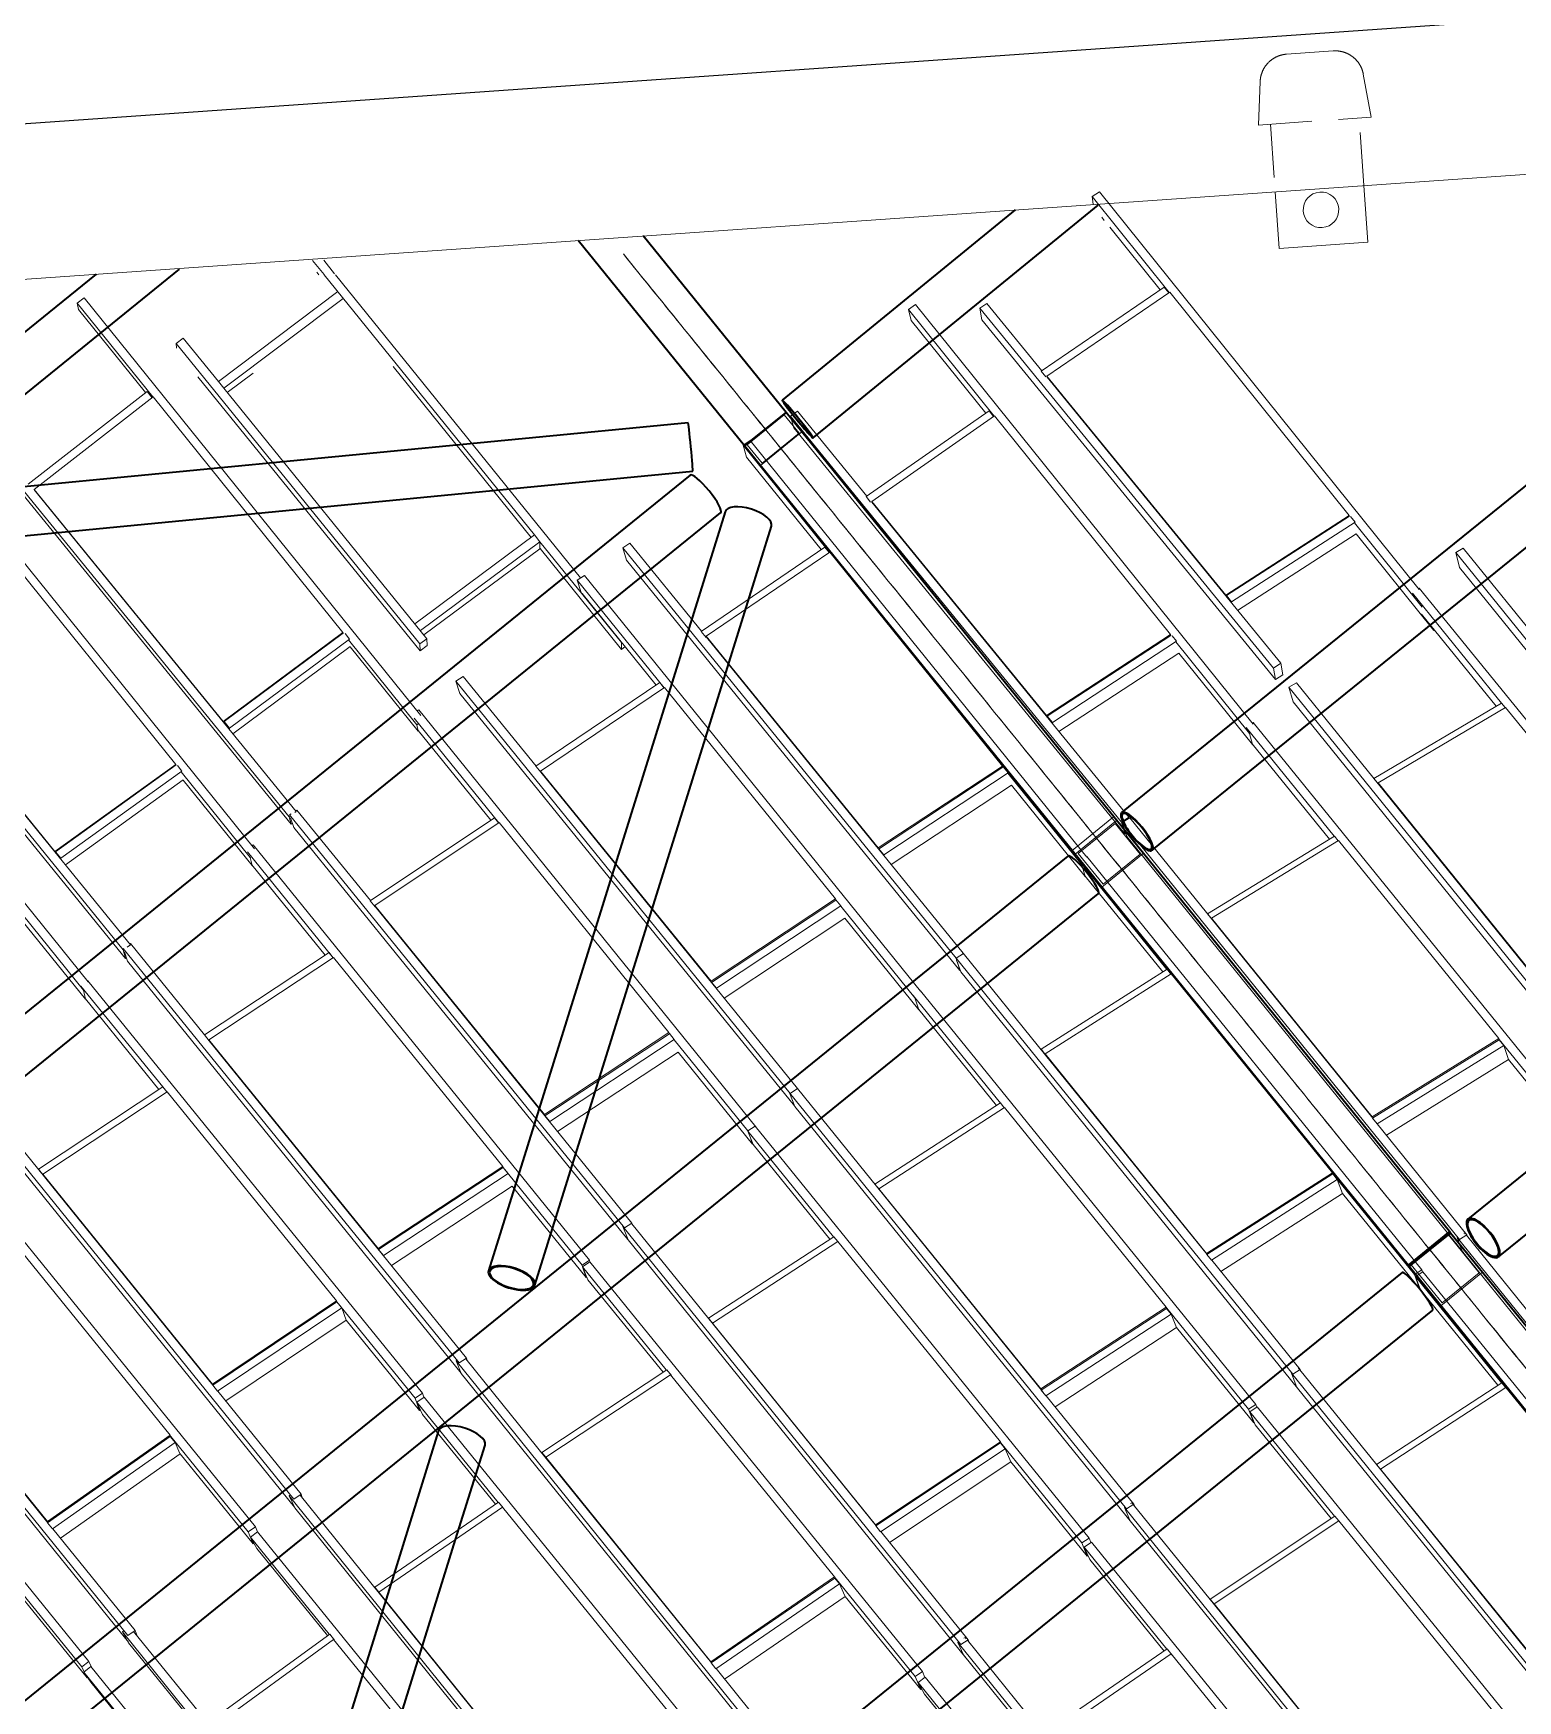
# Model space of a CAD drawing. Header units: millimetres. Extents: x 834681283 to 835686922, y 817551134 to 819407044.
# Drawn here: x 835551021 to 835559360, y 818179809 to 818189179 of the extents above; entities that cross this region are included whole.
import ezdxf

# ---------------------------------------------------------------- set-up
doc = ezdxf.new("R2010")
doc.units = ezdxf.units.MM
doc.header["$LTSCALE"] = 1200
doc.header["$MEASUREMENT"] = 0
for name, pattern in [('P01-MAGP-P-RF$0$HIDDEN2', [0.1875, 0.125, -0.0625]), ('P01-MAGP-P-RF$0$P01_MS_01_N1-FloorPlan-PART2OFUPPERROOFSETTINGOUT$0$BH DASHED2', [3, 2, -1]), ('P01-MAGP-P-RF$0$PHANTOM', [2.5, 1.25, -0.25, 0.25, -0.25, 0.25, -0.25])]:
    doc.linetypes.add(name, pattern=pattern)
for name, color, linetype, lineweight in [('P01-MAAN-P-EVA$0$AR-DIM_AR_', 4, 'Continuous', 25), ('P01-MAGP-P-RF$0$A-GENM', 253, 'Continuous', 13), ('P01-MAGP-P-RF$0$AR-ROOF_AR_BS_MI_', 3, 'Continuous', 18), ('P01-MAGP-P-RF$0$MMH053__', 253, 'P01-MAGP-P-RF$0$PHANTOM', 40), ('P01-MAGP-P-RF$0$P01_MS_01_N1-FloorPlan-PART2OFUPPERROOFSETTINGOUT$0$S-BEAM', 253, 'Continuous', 35), ('P01-MAGP-P-RF$0$P01_MS_01_N1-FloorPlan-PART2OFUPPERROOFSETTINGOUT$0$S-BEAM-HIDN', 253, 'P01-MAGP-P-RF$0$P01_MS_01_N1-FloorPlan-PART2OFUPPERROOFSETTINGOUT$0$BH DASHED2', 18), ('P01-MAGP-P-RF$0$ROOF MESH HALF TONE$0$A-GLAZ', 253, 'Continuous', 9), ('P01-MAGP-P-RF$0$ROOF MESH HALF TONE$0$A-MASS', 253, 'Continuous', 9)]:
    doc.layers.add(name, color=color, linetype=linetype, lineweight=lineweight)
doc.layers.add('P01-MAAN-P-EVA$0$HATCH', color=9, linetype='Continuous')

# ---------------------------------------------------------------- blocks, each defined once
blk = doc.blocks.new('P01-MAAN-P-EVA')
at = {"layer": 'P01-MAAN-P-EVA$0$HATCH', "ltscale": 0.1}
h = blk.add_hatch(dxfattribs=at)
h.set_pattern_fill('_USER', color=240, scale=1000, angle=45, pattern_type=0)
h.set_pattern_definition([(45, (305980.4, 20741.3), (-707.1067812, 707.1067812), [])])
edge = h.paths.add_edge_path()
edge.add_arc((835502969.3, 818186018.3), 4500, 18.1416, 95.30201, ccw=False)
edge.add_line((835507245.6, 818187419.4), (835513826.1, 818167335.8))
edge.add_line((835513826.1, 818167335.8), (835519853.5, 818081117.4))
edge.add_line((835519853.5, 818081117.4), (835555459.1, 818083606.6))
edge.add_line((835555459.1, 818083606.6), (835554354.4, 818076435.4))
edge.add_line((835554354.4, 818076435.4), (835558875.4, 818029487.4))
edge.add_line((835558875.4, 818029487.4), (835556388.4, 818026956.4))
edge.add_line((835556388.4, 818026956.4), (835549241.4, 818025790.4))
edge.add_line((835549241.4, 818025790.4), (835542188.5, 818025211.5))
edge.add_line((835542188.5, 818025211.5), (835547193.3, 818041026.5))
edge.add_line((835547193.3, 818041026.5), (835547200.6, 818060157.3))
edge.add_line((835547200.6, 818060157.3), (835535036.1, 818059317.4))
edge.add_line((835535036.1, 818059317.4), (835534275.3, 818070335.1))
edge.add_line((835534275.3, 818070335.1), (835535439, 818078697.5))
edge.add_line((835535439, 818078697.5), (835516606.1, 818077380.9))
edge.add_line((835516606.1, 818077380.9), (835515458.7, 818093794.4))
edge.add_line((835515458.7, 818093794.4), (835500714.4, 818090319.3))
edge.add_line((835500714.4, 818090319.3), (835485194.4, 818159526.3))
edge.add_line((835485194.4, 818159526.3), (835497824.4, 818169113.3))
edge.add_line((835497824.4, 818169113.3), (835508718.9, 818171681.2))
edge.add_line((835508718.9, 818171681.2), (835502553.5, 818190499))
at = {"layer": 'P01-MAAN-P-EVA$0$AR-DIM_AR_'}
blk.add_lwpolyline([(835628458.4, 818194086.4), (835544893.6, 818188244.5, 0.414214), (835533416.4, 818175041.9), (835537701.9, 818113741.5)], format="xyb", dxfattribs=at)
blk = doc.blocks.new('P01-MAGP-P-RF$0$ROOF MESH HALF TONE')
at = {"layer": 'P01-MAGP-P-RF$0$ROOF MESH HALF TONE$0$A-GLAZ', "lineweight": 5}
for p, q in [((24876.4, 74609), (24817.7, 74693)), ((24880.3, 74689.5), (24936.3, 74609.2)), ((29255.1, 74769.7), (29212.6, 74745.5)), ((29212.6, 74745.5), (29215.8, 74702.5)), ((29607.2, 74177.6), (29212.6, 74745.5)), ((30891.8, 72414.3), (29255.1, 74769.7)), ((24847.9, 74608.9), (24836.5, 74625.1)), ((25953.6, 73066.7), (24877.6, 74607.3)), ((24940.3, 74603.5), (26194.5, 72807.8)), ((29270.4, 74607), (29257.9, 74625.1)), ((23523.6, 74572.8), (23482, 74545.6)), ((23482, 74545.6), (23868.7, 73990.2)), ((23482, 74545.6), (23487.4, 74509.1)), ((23487.4, 74509.1), (23830.2, 74016.8)), ((23523.6, 74572.8), (25245.9, 72099.2)), ((24946.9, 74508), (24242.3, 74050.3)), ((29556.6, 74195.1), (29299, 74565.9)), ((24270.3, 74010.3), (24974.8, 74468)), ((24062.4, 74306.6), (24021, 74279.8)), ((24242.3, 74050.3), (24062.4, 74306.6)), ((24021, 74279.8), (24020.1, 74253.7)), ((24021, 74279.8), (25269.4, 72500.4)), ((28180.4, 74209.4), (28137.8, 74184.8)), ((29908.5, 71724), (28180.4, 74209.4)), ((28576.8, 73553.3), (28137.8, 74184.8)), ((28137.8, 74184.8), (28150.1, 74120.8)), ((28531.6, 73572), (28150.1, 74120.8)), ((28581, 74187.4), (28538.5, 74163.3)), ((28538.5, 74163.3), (28545.3, 74098.1)), ((30043.9, 72031), (28538.5, 74163.3)), ((28862.6, 73788.6), (28581, 74187.4)), ((29580.4, 74209), (28858.8, 73786.3)), ((28888.5, 73756.6), (29609.5, 74179)), ((29603.7, 74175.6), (29580.4, 74209)), ((29609.5, 74179), (30527.9, 72857.3)), ((23135.4, 73550), (23839.1, 74022.8)), ((23865.1, 73985.8), (23839.1, 74022.8)), ((25268.1, 72461.3), (24129.5, 74084.3)), ((24242.3, 74050.3), (24270.3, 74010.3)), ((24288.2, 73984.8), (24439.8, 74083.3)), ((24288.2, 73984.8), (24439.8, 74083.2)), ((25933.8, 73054), (25227, 74066.1)), ((25227, 74066.1), (25933.8, 73054)), ((28545.3, 74098.1), (30050.8, 71965.9)), ((22764.9, 74001.5), (24468.6, 71581.9)), ((24477.3, 71540.6), (22773.6, 73960.3)), ((23168.2, 73517.5), (23870.8, 73989.6)), ((23870.8, 73989.6), (24842.2, 72594.6)), ((25310.8, 72527.1), (24270.3, 74010.3)), ((22539.6, 73890.4), (24261.9, 71417.4)), ((28858.8, 73786.3), (28881.8, 73753.5)), ((28889, 73751.2), (28888.5, 73756.6)), ((29804.7, 72459), (28888.5, 73756.6)), ((30086.5, 72055.2), (28889, 73751.2)), ((27477.5, 73657.7), (27434.8, 73633)), ((27832.7, 73153.9), (27477.5, 73657.7)), ((29131.3, 71227), (27434.8, 73633)), ((27434.8, 73633), (27449.3, 73565.9)), ((27449.3, 73565.9), (29145.8, 71159.9)), ((27828.7, 73151.5), (28550.7, 73583.5)), ((27857.4, 73122.9), (28578.7, 73554.5)), ((28573.3, 73551.3), (28550.7, 73583.5)), ((28578.7, 73554.5), (29479.3, 72259.2)), ((24135.8, 72143.3), (23168.2, 73517.5)), ((23168.2, 73517.5), (23168.8, 73514.2)), ((23168.8, 73514.2), (24510.2, 71609.1)), ((27200.8, 73512.2), (27158, 73487.7)), ((27158, 73487.7), (27600.7, 72853.4)), ((27158, 73487.7), (27173.6, 73419.8)), ((27200.8, 73512.2), (28924, 71043)), ((27173.6, 73419.8), (27555.2, 72872.9)), ((21781.8, 73323.4), (23486.8, 70901.5)), ((23495.7, 70852.7), (21790.8, 73274.6)), ((22897.7, 73292.7), (23853.4, 71920.5)), ((21556.9, 73203.4), (23276.8, 70736.3)), ((27828.7, 73151.5), (27851.1, 73119.6)), ((28752.8, 71853), (27857.4, 73122.9)), ((27857.4, 73122.9), (27858.5, 73117.3)), ((29174, 71251.7), (27858.5, 73117.3)), ((25249.3, 72614.8), (25953.6, 73066.7)), ((25981.5, 73026.7), (25277.3, 72574.9)), ((25981.5, 73026.7), (25953.6, 73066.7)), ((25978.3, 72987.4), (25981.5, 73026.6)), ((26399, 72428.9), (25981.5, 73026.7)), ((25295.3, 72549.2), (25978.3, 72987.4)), ((26396.7, 72391.2), (25979.7, 72988.3)), ((26486, 72983.8), (26443.3, 72959.2)), ((26443.3, 72959.2), (28151.2, 70528.2)), ((26443.3, 72959.2), (26459.9, 72889.9)), ((26486, 72983.8), (26853, 72461.4)), ((23141.9, 71480.5), (22189.3, 72833.6)), ((22190, 72829.5), (23528.6, 70928)), ((26218.9, 72820.4), (26176.1, 72795.9)), ((26218.9, 72820.4), (27939.5, 70358.5)), ((28167.8, 70458.8), (26459.9, 72889.9)), ((26851.2, 72460.4), (27577, 72883.6)), ((26876.9, 72431.3), (27602.6, 72854.5)), ((27598.9, 72852.4), (27577, 72883.6)), ((27602.6, 72854.5), (28486.7, 71587.7)), ((30527.9, 72857.3), (29804.7, 72459)), ((30529.8, 72852.7), (29808.6, 72455.4)), ((30558.6, 72816.7), (29834.9, 72418)), ((30527.9, 72857.3), (30528.4, 72851.9)), ((30558.6, 72816.7), (30535.6, 72849.4)), ((30901.6, 72314.8), (30554.6, 72814.1)), ((26176.1, 72795.9), (26621, 72159.3)), ((26176.1, 72795.9), (26193.4, 72726.2)), ((26198.5, 72719), (26577.1, 72177.2)), ((29865.5, 72368.1), (30560.7, 72751)), ((30957.3, 72179.3), (30560.4, 72750.5)), ((31154.4, 72629), (31110.5, 72607.6)), ((31572.4, 72031.4), (31154.4, 72629)), ((24842.2, 72594.6), (24135.8, 72143.3)), ((24141, 72143), (24844.7, 72592.6)), ((24168.7, 72103.4), (24876.1, 72555.4)), ((24842.8, 72591.3), (24842.2, 72594.6)), ((24876.1, 72555.4), (24853.5, 72587.7)), ((24870.4, 72551.7), (25220.6, 72048.6)), ((25269.4, 72500.4), (25310.8, 72527.1)), ((25310.8, 72527.1), (25309.5, 72488.1)), ((32835.2, 70141.5), (31110.5, 72607.6)), ((31110.5, 72607.6), (31125.9, 72522)), ((24878, 72513.2), (24185.2, 72070.5)), ((24877.6, 72512.5), (25226, 72012.1)), ((25268.1, 72461.3), (25269.4, 72500.4)), ((25309.5, 72488.1), (25268.1, 72461.3)), ((26396.7, 72391.2), (26399, 72428.9)), ((26851.2, 72460.4), (26876.4, 72424.3)), ((27758.1, 71177.1), (26876.9, 72431.3)), ((26876.9, 72431.3), (26878.3, 72425.4)), ((29805.2, 72453.5), (29804.7, 72459)), ((29805.2, 72453.5), (29808.6, 72455.4)), ((29808.6, 72455.4), (29834.9, 72418)), ((29808.9, 72448.3), (29808.6, 72455.4)), ((31125.9, 72522), (32839.2, 70072.1)), ((26418, 72404.9), (26396.7, 72391.2)), ((26878.3, 72425.4), (28193, 70554.1)), ((29834.9, 72418), (29835.1, 72411.2)), ((31307.5, 71745.3), (30851.4, 72395.5)), ((30891.8, 72422.4), (30887.6, 72420.3)), ((32606.3, 69978.1), (30891.8, 72422.4)), ((25499, 72301.7), (25456.1, 72277.3)), ((25456.1, 72277.3), (27169.1, 69835.6)), ((25456.1, 72277.3), (25474.1, 72206.7)), ((25499, 72301.7), (25872, 71770.1)), ((29479.3, 72259.2), (28752.8, 71853)), ((28757.4, 71849.4), (29481.9, 72254.5)), ((29479.3, 72259.2), (29480.4, 72253.6)), ((29510.3, 72219.3), (29488, 72251.2)), ((31277.1, 71730), (30894.4, 72275.6)), ((27187, 69765), (25474.1, 72206.7)), ((25870.9, 71769.5), (26598.4, 72189.5)), ((25895.5, 71740.4), (26622.9, 72160.4)), ((26620, 72158.7), (26598.4, 72189.5)), ((26622.9, 72160.4), (27498.3, 70907.9)), ((28783.1, 71812.8), (29510.3, 72219.3)), ((29519.8, 72151.6), (28816.6, 71758.5)), ((29883.3, 71674.2), (29506.2, 72216.6)), ((29895.6, 71610.2), (29519.6, 72151.1)), ((30957.3, 72179.3), (30956.8, 72186.7)), ((30960.6, 72181.2), (30957.3, 72179.3)), ((24136.4, 72140), (24135.8, 72143.3)), ((24136.4, 72140), (24141, 72142.9)), ((24141.4, 72132.8), (24141, 72143)), ((24141, 72143), (24168.7, 72103.4)), ((24168.7, 72103.4), (24169.1, 72093.5)), ((25207.7, 72086.5), (25641.1, 71466.8)), ((25236.6, 72131), (25227.4, 72125.8)), ((25236.6, 72131), (26962.9, 69662.1)), ((30043.9, 72031), (30086.5, 72055.2)), ((30086.5, 72055.2), (30093.4, 71990)), ((25220.6, 72048.6), (25228.2, 72053.6)), ((25226, 72012.1), (25220.6, 72048.6)), ((25225.6, 72015.2), (25596.9, 71484.2)), ((30050.8, 71965.9), (30043.9, 72031)), ((30093.4, 71990), (30050.8, 71965.9)), ((23853.4, 71920.5), (23141.9, 71480.5)), ((23146.1, 71478.7), (23855.5, 71917.4)), ((23173.4, 71439.8), (23885.5, 71880.2)), ((23854, 71916.5), (23853.4, 71920.5)), ((23885.5, 71880.2), (23862, 71913.8)), ((23881.2, 71877.5), (24234.8, 71369.8)), ((30166.3, 71939.7), (30122.5, 71917.5)), ((31849.5, 69446.9), (30122.5, 71917.5)), ((30122.5, 71917.5), (30140, 71833.9)), ((30586.5, 71338.5), (30166.3, 71939.7)), ((23889.3, 71830.7), (23195.3, 71401.5)), ((23889, 71830.2), (24241.2, 71324.5)), ((28752.8, 71853), (28753.9, 71847.4)), ((28753.9, 71847.4), (28757.4, 71849.4)), ((28758.6, 71840.8), (28757.4, 71849.4)), ((28757.4, 71849.4), (28783.1, 71812.8)), ((28783.1, 71812.8), (28784.2, 71804.4)), ((30140, 71833.9), (31867.1, 69363.3)), ((25870.9, 71769.5), (25895.9, 71733.8)), ((26769, 70495.3), (25895.5, 71740.4)), ((25895.5, 71740.4), (25897, 71734.4)), ((25897, 71734.4), (27211.9, 69860.1)), ((30318.4, 71064.4), (29866.6, 71708.7)), ((29908.2, 71734.4), (29903.1, 71731.7)), ((31622.8, 69289.2), (29908.2, 71734.4)), ((30563.9, 71372.1), (31308.3, 71745.6)), ((30585, 71345.6), (31329.4, 71719.1)), ((31327.5, 71718.2), (31308.3, 71745.6)), ((31329.4, 71719.1), (32146.4, 70554.3)), ((24468.6, 71581.9), (24475.8, 71586.5)), ((24481.2, 71597.9), (24472, 71592.7)), ((24472, 71592.7), (26187.2, 69146.6)), ((24502.9, 71604.3), (24510.2, 71609.1)), ((24515, 71617), (24507.5, 71612.8)), ((24515, 71617), (24890.7, 71081.1)), ((28486.7, 71587.7), (27758.1, 71177.1)), ((28488.1, 71581.8), (28486.7, 71587.7)), ((29883.3, 71674.2), (29887.3, 71676.5)), ((29895.6, 71610.2), (29883.3, 71674.2)), ((30290.9, 71050.1), (29894.6, 71615.2)), ((24477.3, 71540.6), (24468.6, 71581.9)), ((24476.4, 71575.5), (24490.2, 71521)), ((24484.1, 71545), (24477.3, 71540.6)), ((26201.6, 69080.2), (24490.2, 71521)), ((24890, 71080.7), (25619, 71496.8)), ((25640.3, 71466.4), (25619, 71496.8)), ((27759.4, 71171.2), (28488.1, 71581.8)), ((27786.4, 71136.2), (28515.2, 71546.8)), ((28488.1, 71581.8), (28490, 71582.8)), ((28515.2, 71546.8), (28490, 71582.8)), ((28513.3, 71545.6), (28891.7, 71003.4)), ((23142.5, 71476.4), (23141.9, 71480.5)), ((23142.5, 71476.4), (23146.1, 71478.7)), ((23146.7, 71470.4), (23146.1, 71478.7)), ((23146.1, 71478.7), (23173.4, 71439.8)), ((23173.4, 71439.8), (23174, 71431.7)), ((24221.7, 71401.7), (24660.2, 70775.3)), ((24255.5, 71438.9), (24249.3, 71435.4)), ((24255.5, 71438.9), (25977.5, 68979)), ((24914.1, 71051.7), (25643, 71467.9)), ((25643, 71467.9), (26512.9, 70223.9)), ((28529.5, 71477.1), (27823.8, 71079.5)), ((28529.5, 71476.9), (28907.3, 70935.5)), ((24234.8, 71369.8), (24239.9, 71373)), ((24241.2, 71324.5), (24234.8, 71369.8)), ((24240.7, 71327.7), (24615.5, 70792.4)), ((30563.9, 71372.1), (30586.1, 71340.3)), ((31403.2, 70175.1), (30585, 71345.6)), ((30585, 71345.6), (30586.5, 71338.4)), ((30586.5, 71338.4), (31404.7, 70167.9)), ((29131.3, 71227), (29174, 71251.7)), ((29145.8, 71159.9), (29131.3, 71227)), ((29179.5, 71247.7), (29136, 71224.8)), ((30862.8, 68755), (29136, 71224.8)), ((29136, 71224.8), (29155.6, 71143.3)), ((29174, 71251.7), (29175.3, 71245.5)), ((29600.7, 70645.3), (29179.5, 71247.7)), ((22893.2, 71200.5), (23248.3, 70691.1)), ((22901.1, 71147.5), (23255.4, 70639.3)), ((27759.4, 71171.2), (27758.1, 71177.1)), ((27762.2, 71167.3), (27761.2, 71172.2)), ((27761.2, 71172.2), (27786.4, 71136.2)), ((27786.4, 71136.2), (27787.4, 71131.4)), ((29150.9, 71162.8), (29145.8, 71159.9)), ((29155.6, 71143.3), (30882.4, 68673.5)), ((24890, 71080.7), (24914.8, 71045.2)), ((25782.6, 69813), (24914.1, 71051.7)), ((24914.1, 71051.7), (24915.6, 71045.6)), ((24915.6, 71045.6), (26230.1, 69170.9)), ((28880, 71024.1), (29328.9, 70383.6)), ((28923.3, 71047.7), (30639.8, 68598.7)), ((29577.8, 70679.2), (30319.1, 71064.8)), ((29599, 70652.3), (30340.2, 71037.9)), ((30338.5, 71037), (30319.1, 71064.8)), ((30340.2, 71037.9), (31161.8, 69866.3)), ((23530.3, 70933.9), (23527.4, 70932.2)), ((23530.3, 70933.9), (23908.6, 70393.8)), ((28907.3, 70935.5), (28891.7, 71003.4)), ((28906.6, 70938.7), (29304.8, 70370.5)), ((23486.8, 70901.5), (23491, 70904.1)), ((23495.7, 70852.7), (23486.8, 70901.5)), ((23487.3, 70909.7), (25206.8, 68454.7)), ((23492.1, 70890.5), (23505.2, 70837.4)), ((23500.7, 70855.8), (23495.7, 70852.7)), ((25214.4, 68397.1), (23505.2, 70837.4)), ((23509.2, 70915.7), (23528.6, 70928)), ((27498.3, 70907.9), (26769, 70495.3)), ((26770.5, 70489.2), (27499.8, 70901.9)), ((26796.5, 70454.1), (27525.8, 70866.8)), ((27499.8, 70901.9), (27498.3, 70907.9)), ((27499.8, 70901.9), (27500.9, 70902.5)), ((27525.8, 70866.8), (27500.9, 70902.5)), ((27524.8, 70866.1), (27904.7, 70322.6)), ((23275.9, 70742.7), (23273.4, 70741.3)), ((23275.9, 70742.7), (24989.9, 68298.7)), ((23908.4, 70393.7), (24638.8, 70805.5)), ((23931.8, 70364.7), (24662.2, 70776.4)), ((24660, 70775.2), (24638.8, 70805.5)), ((24662.2, 70776.4), (25528.9, 69538.2)), ((27542.5, 70796.1), (26835.8, 70396.2)), ((27542.5, 70796), (27922, 70252.9)), ((23235.3, 70715.1), (23653.8, 70118.3)), ((23255.4, 70639.3), (23248.3, 70691.1)), ((29577.8, 70679.2), (29600.2, 70647.2)), ((30421.8, 69475.4), (29599, 70652.3)), ((29599, 70652.3), (29600.7, 70645.3)), ((23255, 70642.3), (23631.4, 70105.7)), ((29600.7, 70645.3), (30423.5, 69468.4)), ((26770.5, 70489.2), (26769, 70495.3)), ((26772.2, 70486.8), (26771.5, 70489.8)), ((26771.5, 70489.8), (26796.5, 70454.1)), ((28151.2, 70528.2), (28193.9, 70552.7)), ((28151.2, 70528.2), (29874.7, 68064.5)), ((28153.4, 70518.7), (28151.2, 70528.2)), ((28153.2, 70517.7), (28171.9, 70451.1)), ((28167.8, 70458.8), (28156.6, 70505.7)), ((28193, 70554), (28615.1, 69950.6)), ((23908.4, 70393.7), (23933.2, 70358.4)), ((26796.5, 70454.1), (26797.2, 70451.2)), ((29897, 67985.1), (28171.9, 70451.1)), ((28592, 69984.5), (29329.4, 70383.9)), ((29349, 70355.9), (29329.4, 70383.9)), ((24798.2, 69127.6), (23931.8, 70364.7)), ((23931.8, 70364.7), (23933.3, 70358.5)), ((23933.3, 70358.5), (25249.8, 68478.9)), ((27896.5, 70335.7), (28342.4, 69699.3)), ((27922, 70252.9), (27904.7, 70322.6)), ((27939.7, 70359.6), (29656.7, 67909.5)), ((28613.2, 69957.4), (29350.6, 70356.7)), ((29350.6, 70356.7), (30176.1, 69178.9)), ((22507.1, 70216.1), (24226.8, 67756.3)), ((22542.3, 70251.7), (23818.2, 68426.7)), ((26512.9, 70223.9), (25782.6, 69813)), ((25784.2, 69806.9), (26514.4, 70217.7)), ((25809.7, 69771.8), (26540, 70182.7)), ((26514.4, 70217.7), (26512.9, 70223.9)), ((26514.5, 70217.8), (26515.2, 70218.2)), ((26540, 70182.7), (26515.2, 70218.2)), ((26539.3, 70182.2), (26917.1, 69641.9)), ((26540.6, 70180.4), (26540, 70182.7)), ((27921.5, 70255.2), (28319.7, 69686.8)), ((24228.1, 67709.9), (22517.7, 70156.4)), ((22924.7, 69706.3), (23654.7, 70118.8)), ((22947.1, 69676.5), (23677, 70089)), ((23676, 70088.4), (23654.7, 70118.8)), ((23677, 70089), (24544.9, 68851.5)), ((26557.2, 70110.9), (25850, 69713)), ((26557.2, 70110.8), (26937.7, 69566.7)), ((22294.7, 70047.1), (24001.9, 67615.2)), ((28592, 69984.5), (28614.7, 69952.1)), ((29439.7, 68775.9), (28613.2, 69957.4)), ((28613.2, 69957.4), (28615.1, 69950.5)), ((28615.1, 69950.5), (29441.7, 68769.1)), ((25784.2, 69806.9), (25782.6, 69813)), ((25784.9, 69807.3), (25809.7, 69771.8)), ((27165.3, 69839.5), (28889.8, 67374.7)), ((27165.3, 69839.5), (27188.6, 69761.3)), ((27169.1, 69835.6), (27211.9, 69860.1)), ((27211.2, 69859.6), (28467.9, 68063.4)), ((31161.8, 69866.3), (30421.8, 69475.4)), ((30422.9, 69468), (31162.8, 69859)), ((30446.4, 69434.5), (31186.3, 69825.4)), ((31161.8, 69866.3), (31163.5, 69859.3)), ((31186.3, 69825.4), (31162.8, 69859)), ((31162.9, 69859), (31163.5, 69859.3)), ((31579.3, 69266.4), (31163.5, 69859.3)), ((31206.8, 69744), (31186.3, 69825.4)), ((27187, 69765), (27184.4, 69775.2)), ((28913.1, 67296.6), (27188.6, 69761.3)), ((31206.8, 69744), (30494.1, 69367.4)), ((31599.3, 69184.3), (31206.8, 69744.1)), ((22925.3, 69703.8), (22924.7, 69706.3)), ((22924.7, 69706.3), (22948, 69673.1)), ((23816.6, 68432.7), (22947.1, 69676.5)), ((22947.1, 69676.5), (22948.7, 69670.4)), ((22948.7, 69670.4), (23818.2, 68426.7)), ((26916.1, 69641.3), (27355.7, 69014.7)), ((26916.1, 69641.3), (26940.4, 69564)), ((26959.2, 69665.5), (26917.1, 69641.9)), ((26959.2, 69665.5), (28670.5, 67226)), ((26962.9, 69662.1), (26963.6, 69659.3)), ((27607.4, 69294.1), (28342.8, 69699.6)), ((27628.7, 69266.8), (28364.1, 69672.2)), ((28362.6, 69671.4), (28342.8, 69699.6)), ((28364.1, 69672.2), (29192.5, 68490)), ((21508.7, 69538.9), (23243.1, 67055.4)), ((25528.9, 69538.2), (24798.2, 69127.6)), ((24799.8, 69121.4), (25530.4, 69532.1)), ((24799.9, 69121.5), (25530.6, 69532.1)), ((25530.4, 69532.1), (25528.9, 69538.2)), ((25530.4, 69532.1), (25934.5, 68954.8)), ((25555.3, 69496.8), (25530.6, 69532.1)), ((26937.7, 69566.7), (26930.6, 69595)), ((26940.4, 69564), (27334.1, 69002.7)), ((23243.9, 67017.9), (21529.8, 69472.2)), ((24824.7, 69086.2), (25555.3, 69496.8)), ((30421.8, 69475.4), (30423.5, 69468.4)), ((30422.9, 69468), (30446.4, 69434.5)), ((30906.3, 68777.9), (30447.1, 69434.7)), ((21310.2, 69355.1), (23015.4, 66924.8)), ((22685, 69408.2), (23559.3, 68162.8)), ((25573, 69424.5), (24865.8, 69027.1)), ((25573, 69424.5), (25952.3, 68882.7)), ((27607.4, 69294.1), (27630.3, 69261.4)), ((28458.1, 68081.4), (27628.7, 69266.8)), ((27628.7, 69266.8), (27630.7, 69260)), ((26178.6, 69154.3), (27908.8, 66678.7)), ((26178.6, 69154.3), (26202.3, 69077.7)), ((26187.2, 69146.6), (26230.1, 69170.9)), ((26229.5, 69167.3), (26645.4, 68572.3)), ((26230.1, 69170.9), (26231.8, 69164)), ((30176.1, 69178.9), (29439.7, 68775.9)), ((29441.2, 68768.8), (30177.5, 69171.9)), ((30178, 69172.1), (30176.1, 69178.9)), ((30201.1, 69138.1), (30177.5, 69171.9)), ((30177.6, 69171.9), (30178, 69172.1)), ((30178, 69172.1), (30596.4, 68575.1)), ((24799.8, 69121.4), (24798.2, 69127.6)), ((24799.9, 69121.5), (24824.7, 69086.2)), ((27932.5, 66602.2), (26202.3, 69077.7)), ((29464.8, 68735.1), (30201.1, 69138.1)), ((30224, 69058.9), (29511.7, 68668.9)), ((30224, 69058.9), (30201.1, 69138.1)), ((30224, 69058.9), (30619, 68495.4)), ((22837.4, 67725.9), (21959.2, 68983.3)), ((21961.1, 68977.5), (22839.2, 67720.1)), ((25934.5, 68954.8), (25977.5, 68979)), ((25979.3, 68969.8), (25936.4, 68945)), ((25977.5, 68979), (25980, 68968.8)), ((25979.3, 68969.8), (27683.7, 66542.7)), ((26622.6, 68606.9), (27356.7, 69015.3)), ((26643.3, 68578.9), (27377.4, 68987.3)), ((27376.7, 68986.9), (27356.7, 69015.3)), ((27377.4, 68987.3), (28209.8, 67800.7)), ((25936.8, 68945.3), (25934.5, 68954.8)), ((25936.4, 68945), (26365.7, 68333.7)), ((25936.4, 68945), (25961.7, 68870.1)), ((25952.3, 68882.7), (25938.5, 68938.7)), ((25956.6, 68885.1), (25952.3, 68882.7)), ((25961.7, 68870.1), (26346.2, 68322.6)), ((24544.9, 68851.5), (23816.6, 68432.7)), ((23817.3, 68426.1), (24545.6, 68844.9)), ((23842.1, 68390.7), (24570.4, 68809.5)), ((24546.5, 68845.4), (24544.9, 68851.5)), ((24570.4, 68809.5), (24545.6, 68844.9)), ((24545.7, 68844.9), (24546.5, 68845.4)), ((24546.5, 68845.4), (24947, 68274.2)), ((24589.9, 68738.8), (24570.4, 68809.5)), ((29441.7, 68769.1), (29439.7, 68775.9)), ((30862.8, 68755), (30906.3, 68777.9)), ((30893.3, 68789.8), (30890.1, 68788)), ((30897.3, 68784.1), (30893.3, 68789.8)), ((31317.4, 68182.7), (30902.9, 68776.1)), ((30906.3, 68777.9), (30908.8, 68767.6)), ((24589.9, 68738.8), (23883.8, 68332.8)), ((24589.9, 68738.9), (24965.9, 68202.7)), ((29441.2, 68768.8), (29464.8, 68735.1)), ((29465.3, 68735.3), (29918, 68088.1)), ((30853.4, 68767.9), (30850, 68766)), ((32581.2, 66288), (30850, 68766)), ((30850, 68766), (30872.4, 68687.6)), ((30872.4, 68687.6), (32603.6, 66209.6)), ((26623.5, 68603.5), (26622.6, 68606.9)), ((26622.6, 68606.9), (26644.3, 68575.9)), ((30596.4, 68575.1), (30639.8, 68598.7)), ((30644.5, 68588), (30601.3, 68563.9)), ((30639.8, 68598.7), (30643, 68587.2)), ((30644.5, 68588), (32359.7, 66141.2)), ((30882.4, 68673.5), (30881.8, 68676.1)), ((27478.1, 67384.4), (26643.3, 68578.9)), ((26643.3, 68578.9), (26645.4, 68572.3)), ((26645.4, 68572.3), (27480.2, 67377.8)), ((30619, 68495.4), (30596.4, 68575.1)), ((30601.3, 68563.9), (31042.6, 67934.4)), ((30601.3, 68563.9), (30625, 68486.6)), ((30621.8, 68496.9), (30619, 68495.4)), ((23818.2, 68426.7), (23816.6, 68432.7)), ((23817.3, 68426.1), (23842.1, 68390.7)), ((25195.1, 68470.7), (25190.9, 68468.3)), ((25190.9, 68468.3), (26928, 65980)), ((25190.9, 68468.3), (25215.2, 68394.7)), ((25206.8, 68454.7), (25249.8, 68478.9)), ((25246, 68475.6), (25658.3, 67885)), ((25249.8, 68478.9), (25253.2, 68465.2)), ((29192.5, 68490), (28458.1, 68081.4)), ((28459.7, 68074.4), (29194.1, 68483.1)), ((28483.3, 68040.6), (29217.8, 68449.3)), ((29194.5, 68483.3), (29192.5, 68490)), ((29217.8, 68449.3), (29194.1, 68483.1)), ((29194.2, 68483.1), (29194.5, 68483.3)), ((29194.5, 68483.3), (29613.4, 67885.5)), ((29241.7, 68371.2), (29217.8, 68449.3)), ((30625, 68486.6), (31020.6, 67922.2)), ((23843, 68391.1), (24269.7, 67780.8)), ((26952.4, 65906.4), (25215.2, 68394.7)), ((25636, 67920.3), (26367.7, 68334.8)), ((26391.7, 68300.4), (26367.7, 68334.8)), ((29241.7, 68371.2), (28529.8, 67975.1)), ((29241.6, 68371.2), (29637, 67807)), ((24947, 68274.2), (24989.9, 68298.7)), ((24965.9, 68202.7), (24947, 68274.2)), ((24997.1, 68276.3), (24954.6, 68250.6)), ((24954.6, 68250.6), (25371, 67657.6)), ((24954.6, 68250.6), (24982.2, 68179.9)), ((24989.9, 68298.7), (24996, 68275.6)), ((24997.1, 68276.3), (26697.6, 65855)), ((25656.2, 67891.3), (26387.7, 68305.7)), ((26387.7, 68305.7), (27228.1, 67108.9)), ((23559.3, 68162.8), (22837.4, 67725.9)), ((22837.4, 67719), (23559.5, 68156)), ((22862.5, 67683.2), (23584.6, 68120.2)), ((23561.2, 68157), (23559.3, 68162.8)), ((23584.6, 68120.2), (23559.5, 68156)), ((23559.6, 68156), (23561.2, 68157)), ((23562, 68155.8), (23959.3, 67589.9)), ((23606.8, 68056.8), (23584.6, 68120.2)), ((24972, 68206.2), (24965.9, 68202.7)), ((24982.2, 68179.9), (25355.5, 67648.4)), ((23607.8, 68053.9), (22903.7, 67627.8)), ((23607.7, 68054.1), (23981.3, 67521.8)), ((28460.1, 68074.7), (28458.1, 68081.4)), ((28459.7, 68074.4), (28483.3, 68040.6)), ((28483.8, 68040.8), (28933, 67398.7)), ((29867.9, 68070.3), (31594.2, 65602.1)), ((29867.9, 68070.3), (29889.8, 67998)), ((29874.7, 68064.5), (29918, 68088.1)), ((29911, 68094.4), (29907.1, 68092.2)), ((29911, 68094.4), (29913.4, 68091)), ((29916.2, 68087.1), (30332.3, 67492.2)), ((29918, 68088.1), (29919.8, 68081.9)), ((29897, 67985.1), (29895.5, 67990.6)), ((31617.5, 65525.3), (29897, 67985.1)), ((30309, 67526.5), (31043.2, 67934.8)), ((31063.2, 67906.3), (31043.2, 67934.8)), ((25637.8, 67914.3), (25636, 67920.3)), ((25636, 67920.3), (25656.2, 67891.3)), ((26501.1, 66681), (25656.2, 67891.3)), ((25656.2, 67891.3), (25658.3, 67884.9)), ((25658.3, 67884.9), (26503.3, 66674.7)), ((29613.4, 67885.5), (29656.7, 67909.5)), ((29637, 67807), (29613.4, 67885.5)), ((29663, 67894.9), (29620, 67870.2)), ((29620, 67870.2), (30053.8, 67251.9)), ((29620, 67870.2), (29645.3, 67794.9)), ((29656.7, 67909.5), (29661.3, 67894)), ((29663, 67894.9), (31373.6, 65456.3)), ((30330.3, 67498.7), (31064.4, 67907)), ((31064.4, 67907), (31898, 66717.8)), ((24209.4, 67780.3), (24202.7, 67776.3)), ((24202.7, 67776.3), (25944, 65282)), ((24202.7, 67776.3), (24229.1, 67707.4)), ((24226.8, 67756.3), (24269.7, 67780.8)), ((24263.5, 67775.9), (24669.6, 67194.2)), ((24269.7, 67780.8), (24275.4, 67758.8)), ((28209.8, 67800.7), (27478.1, 67384.4)), ((27479.2, 67377.2), (28210.9, 67793.6)), ((27503, 67343.2), (28234.7, 67759.6)), ((28211.9, 67794.1), (28209.8, 67800.7)), ((28210.9, 67793.6), (28211.9, 67794.1)), ((28234.7, 67759.6), (28210.9, 67793.6)), ((28212.3, 67793.5), (28627.4, 67201.8)), ((28259.8, 67683.2), (28234.7, 67759.6)), ((29640.6, 67809), (29637, 67807)), ((29645.3, 67794.9), (30034.1, 67240.7)), ((22839.2, 67720.1), (22837.4, 67725.9)), ((22837.4, 67719), (22862.5, 67683.2)), ((22864.3, 67684.2), (23285.7, 67080.8)), ((25949.1, 65243.7), (24229.1, 67707.4)), ((24647.3, 67230.3), (25373.5, 67659.1)), ((25398, 67624.2), (25373.5, 67659.1)), ((28259.8, 67683.2), (27549.3, 67279)), ((28259.7, 67683.3), (28651.7, 67124.5)), ((23959.3, 67589.9), (24001.9, 67615.2)), ((23981.3, 67521.8), (23959.3, 67589.9)), ((24011.6, 67585.9), (23969.6, 67559)), ((23969.6, 67559), (24373, 66984)), ((23969.6, 67559), (24000.8, 67494.3)), ((24001.9, 67615.2), (24011.4, 67585.8)), ((24011.6, 67585.9), (25712.3, 65161.6)), ((24667.3, 67200.1), (25393.2, 67628.7)), ((25393.2, 67628.7), (26245.5, 66415.1)), ((22576.1, 67464.4), (22973.3, 66898.3)), ((23986.1, 67524.7), (23981.3, 67521.8)), ((24000.8, 67494.3), (24363.1, 66977.8)), ((30309, 67526.5), (30331.6, 67494.2)), ((31165.3, 66304.8), (30330.3, 67498.7)), ((30330.3, 67498.7), (30332.3, 67492.1)), ((30332.3, 67492.1), (31167.3, 66298.2)), ((27480.2, 67377.8), (27478.1, 67384.4)), ((27479.2, 67377.2), (27503, 67343.2)), ((28883.1, 67384), (28880.4, 67382.5)), ((28880.4, 67382.5), (30611.3, 64906)), ((28880.4, 67382.5), (28904.1, 67311)), ((28889.8, 67374.7), (28933, 67398.7)), ((28923.3, 67407.2), (28915.6, 67402.7)), ((28923.3, 67407.2), (28927.9, 67400.6)), ((28930.3, 67397.2), (29346.3, 66801.9)), ((28933, 67398.7), (28935.8, 67389.3)), ((22625.9, 67368), (22999.4, 66835.7)), ((27504.1, 67343.7), (27951.9, 66702.9)), ((28913.1, 67296.6), (28912, 67300.5)), ((30635.9, 64831.5), (28913.1, 67296.6)), ((24650.3, 67221.8), (24647.3, 67230.3)), ((24647.3, 67230.3), (24668.1, 67200.6)), ((25525.9, 65970.2), (24667.3, 67200.1)), ((24667.3, 67200.1), (24669.6, 67194.1)), ((24669.6, 67194.1), (25528.2, 65964.3)), ((28627.4, 67201.8), (28670.5, 67226)), ((28651.7, 67124.5), (28627.4, 67201.8)), ((28680.5, 67202.5), (28637.8, 67177)), ((28670.5, 67226), (28678.3, 67201.2)), ((28680.5, 67202.5), (30387.7, 64769.3)), ((29323.4, 66836.8), (30054.9, 67252.6)), ((29344.2, 66808.3), (30075.7, 67224.1)), ((30075.1, 67223.7), (30054.9, 67252.6)), ((30075.7, 67224.1), (30914.1, 66028.8)), ((27228.1, 67108.9), (26501.1, 66681)), ((26501.4, 66673.6), (27228.6, 67101.5)), ((27230.3, 67102.5), (27228.1, 67108.9)), ((27228.6, 67101.6), (27230.3, 67102.5)), ((27252.6, 67067.2), (27228.6, 67101.5)), ((27231.1, 67101.4), (27640.8, 66517.9)), ((28637.8, 67177), (29062.1, 66572.3)), ((28637.8, 67177), (28665.3, 67104.8)), ((28656.8, 67127.3), (28651.7, 67124.5)), ((28665.3, 67104.8), (29045.7, 66562.7)), ((23223.1, 67083.2), (23215.2, 67078.2)), ((23215.2, 67078.2), (24956.3, 64586.9)), ((23215.2, 67078.2), (23245.1, 67015.3)), ((23243.1, 67055.4), (23285.7, 67080.8)), ((24965.1, 64554.1), (23245.1, 67015.3)), ((23277.6, 67075.9), (23680.6, 66499.3)), ((23285.7, 67080.8), (23295.2, 67050.7)), ((26525.5, 66639.2), (27252.6, 67067.2)), ((27278, 66997.4), (27252.6, 67067.2)), ((22973.3, 66898.3), (23015.4, 66924.8)), ((23015.4, 66924.8), (23031.6, 66886)), ((23657.9, 66536), (24375.4, 66985.5)), ((23678, 66504.7), (24395.3, 66954)), ((24400.3, 66950), (24375.4, 66985.5)), ((24395.3, 66954), (25260.8, 65720.2)), ((27279.3, 66993.9), (26571.3, 66577.2)), ((27279.1, 66994.1), (27666.2, 66443)), ((22985.2, 66869.7), (22973.3, 66898.3)), ((23024.5, 66896.1), (22983, 66868.2)), ((22983, 66868.2), (23375.2, 66308.6)), ((22983.3, 66867.7), (23017.7, 66809.6)), ((22999.4, 66835.7), (22992.4, 66852.3)), ((23017.7, 66809.6), (23370.8, 66305.6)), ((23024.5, 66896.1), (24727.3, 64466.1)), ((29324.7, 66833), (29323.4, 66836.8)), ((29323.4, 66836.8), (29345, 66806)), ((30185.5, 65604.7), (29344.2, 66808.3)), ((29344.2, 66808.3), (29346.4, 66801.9)), ((27935.3, 66717.3), (27929, 66713.6)), ((27935.3, 66717.3), (27940.5, 66709.9)), ((29346.4, 66801.9), (30187.6, 65598.3)), ((26503.3, 66674.7), (26501.1, 66681)), ((26501.4, 66673.6), (26525.5, 66639.2)), ((26527.4, 66640.1), (26971, 66004.8)), ((27897.3, 66694.6), (27892.7, 66691.9)), ((27892.7, 66691.9), (29627, 64209.8)), ((27892.7, 66691.9), (27919.3, 66620.8)), ((27908.8, 66678.7), (27951.9, 66702.9)), ((29653.7, 64138.8), (27919.3, 66620.8)), ((27947.2, 66700.3), (28359.4, 66110.5)), ((27951.9, 66702.9), (27957.1, 66686.1)), ((27640.8, 66517.9), (27683.7, 66542.7)), ((27683.7, 66542.7), (27695, 66509.3)), ((27932.5, 66602.2), (27931.8, 66604.6)), ((28336.6, 66145.9), (29063.7, 66573.3)), ((28357.1, 66116.6), (29084.1, 66543.9)), ((29087.9, 66538.6), (29063.7, 66573.3)), ((29084.1, 66543.9), (29930.1, 65338.1)), ((27666.2, 66443), (27640.8, 66517.9)), ((27696.9, 66510.4), (27654.6, 66484)), ((27654.6, 66484), (28068, 65894.7)), ((27654.6, 66484), (27684.9, 66416)), ((27671.5, 66446.1), (27666.2, 66443)), ((27696.9, 66510.4), (29401.6, 64080.2)), ((27684.9, 66416), (28055.8, 65887.3))]:
    blk.add_line(p, q, dxfattribs=at)
at = {"layer": 'P01-MAGP-P-RF$0$ROOF MESH HALF TONE$0$A-MASS', "lineweight": 5}
for points, knots in [([(26562.4, 74606.9), (26761.6, 74322.5), (27146.8, 73772.4), (27692.3, 72993.3), (28212.8, 72249.9), (28631.9, 71651.3), (28962.1, 71179.8), (29208.1, 70828.5), (29453.3, 70478.3), (29657.8, 70186.2), (29821.5, 69952.4), (29985.3, 69718.5), (30190.2, 69425.9), (30436.3, 69074.4), (30682.7, 68722.5), (30929.4, 68370.1), (31135.3, 68076.1), (31300.2, 67840.6), (31423.9, 67663.9), (31547.8, 67487), (31671.8, 67310), (31795.8, 67132.8), (31961.4, 66896.4), (32251.5, 66482.1), (32583.9, 66007.3), (32917.4, 65531), (33168.1, 65173), (33419.4, 64814.1), (33671.2, 64454.5), (33923.7, 64093.9), (34261.1, 63612), (34684.6, 63007.2), (35195.7, 62277.2), (35709.9, 61542.9), (36227.4, 60803.8), (36922.1, 59811.8), (37624.1, 58809.1), (38334.4, 57794.7), (39050.5, 56772), (39956.9, 55477.6), (40879.8, 54159.6), (41628.8, 53089.9), (42196.1, 52279.7), (42769, 51461.4), (43346.6, 50636.6), (43927.9, 49806.4), (44511.9, 48972.4), (45097.7, 48135.7), (45684.5, 47297.8), (46271.1, 46459.9), (46856.8, 45623.5), (47441.5, 44788.5), (48219.3, 43677.6), (49188.3, 42293.7), (50151.9, 40917.6), (50919, 39822), (51683.6, 38730.1), (52634.7, 37371.8), (53768.6, 35752.4), (54707.5, 34411.5), (55455.1, 33343.8), (56014, 32545.6), (56571.2, 31749.9), (57126.6, 30956.6), (57680.4, 30165.8), (58140.4, 29508.9), (58507.6, 28984.5), (58736.7, 28657.3), (58919.8, 28395.8), (59057, 28199.8), (59194.1, 28004), (59331.1, 27808.3), (59468, 27612.8), (59650.5, 27352.3), (59878.2, 27027), (60151.1, 26637.3), (60514.4, 26118.4), (60967.6, 25471.3), (61509.7, 24697), (62050.3, 23925), (62589.3, 23155.2), (63126.7, 22387.7), (63662.6, 21622.4), (64196.9, 20859.3), (64729.7, 20098.3), (65261.1, 19339.5), (65702.6, 18708.9), (66055.1, 18205.5), (66319.1, 17828.4), (66582.8, 17451.9), (66846.1, 17075.9), (67109.2, 16700.1), (67459.9, 16199.2), (67898.8, 15572.4), (68427.7, 14817.1), (68960.2, 14056.5), (69498, 13288.5), (70223.9, 12251.9), (71151.7, 10926.9), (71923.6, 9824.4), (72319, 9259.7)], [0, 0, 0, 0, 0.011905, 0.02381, 0.035714, 0.047619, 0.053571, 0.059524, 0.065476, 0.071429, 0.074405, 0.077381, 0.083333, 0.089286, 0.095238, 0.10119, 0.107143, 0.110119, 0.113095, 0.116071, 0.119048, 0.122024, 0.125, 0.130952, 0.142857, 0.14881, 0.154762, 0.160714, 0.166667, 0.172619, 0.178571, 0.190476, 0.202381, 0.214286, 0.22619, 0.238095, 0.261905, 0.27381, 0.285714, 0.309524, 0.333333, 0.345238, 0.357143, 0.369048, 0.380952, 0.392857, 0.404762, 0.416667, 0.428571, 0.440476, 0.452381, 0.464286, 0.47619, 0.5, 0.52381, 0.535714, 0.547619, 0.571429, 0.595238, 0.619048, 0.630952, 0.642857, 0.654762, 0.666667, 0.678571, 0.690476, 0.696429, 0.702381, 0.705357, 0.708333, 0.71131, 0.714286, 0.717262, 0.720238, 0.72619, 0.732143, 0.738095, 0.75, 0.761905, 0.77381, 0.785714, 0.797619, 0.809524, 0.821429, 0.833333, 0.845238, 0.857143, 0.863095, 0.869048, 0.875, 0.880952, 0.886905, 0.892857, 0.904762, 0.916667, 0.928571, 0.940476, 0.952381, 0.97619, 1, 1, 1, 1]), ([(72319, 9259.7), (72269.6, 9330.3), (72171, 9471), (71975.1, 9750.9), (71635.1, 10236.5), (71157.2, 10918.9), (70595, 11721.9), (70042.4, 12511), (69498, 13288.5), (68960.2, 14056.5), (68427.7, 14817.1), (67898.8, 15572.4), (67459.9, 16199.2), (67109.2, 16700.1), (66846.1, 17075.9), (66582.8, 17451.9), (66319.1, 17828.4), (66055.1, 18205.5), (65790.7, 18583), (65526, 18961.1), (65172.5, 19465.9), (64818.3, 19971.8), (64463.3, 20478.8), (64196.7, 20859.5), (63929.7, 21240.8), (63662.4, 21622.7), (63394.6, 22005.1), (63171.2, 22324.2), (62992.2, 22579.7), (62857.9, 22771.5), (62723.5, 22963.5), (62589, 23155.6), (62454.4, 23347.8), (62274.8, 23604.3), (61960.2, 24053.6), (61329.5, 24954.3), (60424.6, 26246.7), (59332.2, 27806.7), (58416.4, 29114.7), (57772.4, 30034.5), (57403.5, 30561.2), (57126.4, 30957), (56848.9, 31353.3), (56571, 31750.2), (56292.6, 32147.8), (55920.9, 32678.7), (55268.8, 33609.9), (54332.9, 34946.6), (53391, 36291.7), (52633.8, 37373.1), (52064.1, 38186.7), (51492.5, 39003), (50919, 39822), (50343.7, 40643.7), (49766.5, 41468), (49187.5, 42294.9), (48606.9, 43124), (48024.9, 43955.3), (47441.5, 44788.5), (46856.8, 45623.5), (46271.1, 46459.9), (45684.5, 47297.8), (45097.7, 48135.7), (44511.9, 48972.4), (43927.9, 49806.4), (43346.6, 50636.6), (42769, 51461.4), (42196.1, 52279.7), (41628.8, 53089.9), (41067, 53892.1), (40510.6, 54686.8), (39959.4, 55474), (39231, 56514.3), (38332.3, 57797.8), (37448, 59060.7), (36748.4, 60059.8), (36227.4, 60803.8), (35709.9, 61542.9), (35002.9, 62552.6), (34291.9, 63568), (33576.3, 64590), (33042.4, 65352.5), (32511, 66111.5), (31981.8, 66867.2), (31454.6, 67620.1), (31016.8, 68245.4), (30667.3, 68744.5), (30405.5, 69118.4), (30144.1, 69491.8), (29882.9, 69864.7), (29665.5, 70175.2), (29491.7, 70423.5), (29361.4, 70609.6), (29231, 70795.8), (29057, 71044.3), (28838.6, 71356.2), (28574.2, 71733.8), (28217, 72243.9), (27759.1, 72897.9), (27182.4, 73721.5), (26774, 74304.7), (26562.4, 74606.9)], [0, 0, 0, 0, 0.002976, 0.005952, 0.011905, 0.02381, 0.035714, 0.047619, 0.059524, 0.071429, 0.083333, 0.095238, 0.107143, 0.113095, 0.119048, 0.125, 0.130952, 0.136905, 0.142857, 0.14881, 0.154762, 0.166667, 0.172619, 0.178571, 0.184524, 0.190476, 0.196429, 0.202381, 0.205357, 0.208333, 0.21131, 0.214286, 0.217262, 0.220238, 0.22619, 0.238095, 0.261905, 0.285714, 0.309524, 0.321429, 0.327381, 0.333333, 0.339286, 0.345238, 0.35119, 0.357143, 0.369048, 0.392857, 0.416667, 0.428571, 0.440476, 0.452381, 0.464286, 0.47619, 0.488095, 0.5, 0.511905, 0.52381, 0.535714, 0.547619, 0.559524, 0.571429, 0.583333, 0.595238, 0.607143, 0.619048, 0.630952, 0.642857, 0.654762, 0.666667, 0.678571, 0.690476, 0.702381, 0.72619, 0.75, 0.761905, 0.77381, 0.785714, 0.797619, 0.822917, 0.835565, 0.848214, 0.860863, 0.873512, 0.886161, 0.89881, 0.905134, 0.911458, 0.917783, 0.924107, 0.930432, 0.933594, 0.936756, 0.939918, 0.94308, 0.949405, 0.955729, 0.962054, 0.974702, 0.987351, 1, 1, 1, 1])]:
    blk.add_open_spline(points, degree=3, knots=knots, dxfattribs=at)
blk = doc.blocks.new('P01-MAGP-P-RF$0$Antenna_Mobile - Antenna_Mobile-9597015-Proposed Mesh Open Calc')
at = {"layer": 'P01-MAGP-P-RF$0$A-GENM', "linetype": 'P01-MAGP-P-RF$0$HIDDEN2'}
for p, q in [((32605.6, 75024), (32474.1, 75024)), ((32394.6, 74952.7), (32381.4, 74831)), ((32698.4, 74831), (32685.1, 74952.7)), ((32381.4, 74831), (32698.4, 74831)), ((32414.9, 74831), (32414.9, 74640.5)), ((32664.9, 74640.5), (32664.9, 74831))]:
    blk.add_line(p, q, dxfattribs=at)
at = {"layer": 'P01-MAGP-P-RF$0$A-GENM'}
for p, q in [((32414.9, 74640.5), (32414.9, 74481)), ((32664.9, 74481), (32664.9, 74640.5)), ((32414.9, 74481), (32664.9, 74481))]:
    blk.add_line(p, q, dxfattribs=at)
at = {"layer": 'P01-MAGP-P-RF$0$A-GENM', "linetype": 'P01-MAGP-P-RF$0$HIDDEN2'}
for centre, start, end in [((32474.1, 74944), 90, 173.7902), ((32605.6, 74944), 6.2098, 90)]:
    blk.add_arc(centre, 80, start, end, dxfattribs=at)
at = {"layer": 'P01-MAGP-P-RF$0$A-GENM'}
for start, end in [(0, 180), (180, 0)]:
    blk.add_arc((32539.9, 74581), 50, start, end, dxfattribs=at)
blk = doc.blocks.new('P01-MAGP-P-RF')
at = {"layer": 'P01-MAGP-P-RF$0$AR-ROOF_AR_BS_MI_'}
blk.add_lwpolyline([(835316678.3, 818156596.6, 0.520567), (835304821.9, 818171238.6), (835238973.9, 818166635.3, 0.414214), (835228303.9, 818154361.3), (835231490.9, 818108772.6, 0.414214), (835243764.9, 818098102.6), (835288828.9, 818101252.9, 0.315299), (835304430.5, 818113886.3)], format="xyb", close=True, dxfattribs=at)
at = {"layer": 'P01-MAGP-P-RF$0$P01_MS_01_N1-FloorPlan-PART2OFUPPERROOFSETTINGOUT$0$S-BEAM'}
for p, q in [((835251326.6, 818163846.5), (835256256.4, 818167838.4)), ((835255788.4, 818167810.8), (835251154.8, 818164058.7)), ((835250557, 818167445), (835249248.2, 818166376)), ((835249420.9, 818166164.5), (835251022.4, 818167472.7)), ((835249036.1, 818166118.8), (835248101.2, 818167273.4)), ((835249269.3, 818166307.6), (835248466.6, 818167298.9)), ((835245392.8, 818167084), (835240397, 818163038.6)), ((835244265.8, 818165820.2), (835245860.7, 818167111.6)), ((835259676.5, 818167098.9), (835253100.3, 818161773.8)), ((835253272.1, 818161561.6), (835259848.3, 818166886.8)), ((835248719.2, 818166249.2), (835244157.2, 818165809.1)), ((835249036.1, 818166118.8), (835249269.3, 818166307.6)), ((835249269.3, 818166307.6), (835249036.1, 818166118.8)), ((835251117.7, 818164024.9), (835249269.3, 818166307.6)), ((835250884.5, 818163836.1), (835249036.1, 818166118.8)), ((835248730.1, 818165955.5), (835242269, 818160723.6)), ((835243852.2, 818165505.4), (835248745.5, 818165977.4)), ((835242440.8, 818160511.4), (835248901.9, 818165743.3)), ((835248927, 818165749.6), (835248609.9, 818164732.3)), ((835248816.1, 818164476.4), (835249187.6, 818165668.4)), ((835248609.9, 818164732.3), (835247597.4, 818161483.7)), ((835247858, 818161402.4), (835248816.1, 818164476.4)), ((835252997.2, 818161703.8), (835251117.7, 818164024.9)), ((835250851.9, 818163813.4), (835244153.8, 818158389.6)), ((835252764.1, 818161515), (835250885.1, 818163835.4)), ((835244325.6, 818158177.4), (835251023.7, 818163601.3)), ((835252997.2, 818161703.8), (835252764.1, 818161515)), ((835252770.4, 818161507.1), (835253003.6, 818161695.9)), ((835252782.4, 818161517.8), (835252990.7, 818161686.4)), ((835253003.6, 818161695.9), (835252997.2, 818161703.8)), ((835256778.9, 818157033.6), (835253003.6, 818161695.9)), ((835252730.7, 818161474.6), (835246040, 818156056.8)), ((835252770.4, 818161507.1), (835252764.1, 818161515)), ((835256545.8, 818156844.8), (835252770.4, 818161507.1)), ((835246211.8, 818155844.6), (835252902.5, 818161262.4)), ((835247317.4, 818160585.4), (835247048.6, 818159723.1)), ((835247412.8, 818159973.9), (835247578, 818160504.2)), ((835246245.8, 818156229.5), (835247412.8, 818159973.9)), ((835247048.6, 818159723.1), (835245985.1, 818156310.8))]:
    blk.add_line(p, q, dxfattribs=at)
for centre, major_axis, ratio, start_param, end_param in [((835249334.5, 818166270.3), (-86.4, 105.7), 0.044488, 0, 3.141593), ((835249334.5, 818166270.3), (-86.4, 105.7), 0.044488, 3.141593, 6.283185), ((835249334.5, 818166270.3), (-80, 98), 0.044488, 0, 3.141593), ((835249334.5, 818166270.3), (-80, 98), 0.044488, 3.141593, 6.283185), ((835248732.4, 818166113.3), (-13.1, 135.9), 0.017406, 3.141593, 6.283185), ((835248816, 818165849.4), (-85.9, 106.1), 0.19821, 3.141593, 6.283185), ((835249057.3, 818165709), (-130.3, 40.6), 0.421317, 3.141593, 6.283185), ((835251240.7, 818163952.6), (-85.9, 106.1), 0.276132, 0, 1.995565), ((835251240.7, 818163952.6), (-79.6, 98.3), 0.276132, 0, 3.141593), ((835251240.7, 818163952.6), (-85.9, 106.1), 0.276132, 3.141593, 6.283185), ((835251240.7, 818163952.6), (-79.6, 98.3), 0.276132, 3.141593, 6.283185), ((835251240.7, 818163952.6), (-85.9, 106.1), 0.276132, 1.999195, 3.141593), ((835250937.8, 818163707.4), (-85.9, 106.1), 0.192445, 3.141593, 6.283185), ((835253186.2, 818161667.7), (-85.9, 106.1), 0.370946, 0, 3.141593), ((835253186.2, 818161667.7), (-79.6, 98.3), 0.370946, 0, 3.141593), ((835253186.2, 818161667.7), (-85.9, 106.1), 0.370946, 3.141593, 6.283185), ((835253186.2, 818161667.7), (-79.6, 98.3), 0.370946, 3.141593, 6.283185), ((835247727.7, 818161443.1), (-130.3, 40.6), 0.421317, 0, 3.141593), ((835247727.7, 818161443.1), (-122.7, 38.2), 0.421317, 0, 3.141593), ((835247727.7, 818161443.1), (-130.3, 40.6), 0.421317, 3.141593, 6.283185), ((835247727.7, 818161443.1), (-122.7, 38.2), 0.421317, 3.141593, 6.283185), ((835252816.6, 818161368.5), (-85.9, 106.1), 0.128373, 3.141593, 6.283185), ((835247447.7, 818160544.8), (-130.3, 40.6), 0.413687, 3.141593, 6.283185)]:
    blk.add_ellipse(centre, major_axis=major_axis, ratio=ratio, start_param=start_param, end_param=end_param, dxfattribs=at)
at = {"layer": 'P01-MAGP-P-RF$0$P01_MS_01_N1-FloorPlan-PART2OFUPPERROOFSETTINGOUT$0$S-BEAM-HIDN'}
for p, q in [((835249259.7, 818166294), (835249051.4, 818166125.4)), ((835249343.2, 818166190.9), (835249259.7, 818166294)), ((835249358.4, 818166197.5), (835249125.3, 818166008.7)), ((835249134.9, 818166022.3), (835249343.2, 818166190.9)), ((835249051.4, 818166125.4), (835249134.9, 818166022.3)), ((835250876.4, 818163846.2), (835251109.5, 818164035)), ((835251126.6, 818164013.9), (835250893.5, 818163825.1)), ((835250910.7, 818163829.2), (835251119, 818163997.9)), ((835251119, 818163997.9), (835251259.6, 818163824.3)), ((835250885.1, 818163835.4), (835250884.6, 818163836.1)), ((835251051.3, 818163655.6), (835250910.7, 818163829.2)), ((835251043.7, 818163639.6), (835251276.8, 818163828.4)), ((835251259.6, 818163824.3), (835251051.3, 818163655.6)), ((835252990.7, 818161686.4), (835253163.6, 818161472.9)), ((835252955.3, 818161304.3), (835252782.4, 818161517.8)), ((835252948.8, 818161286.9), (835253181.9, 818161475.7)), ((835253163.6, 818161472.9), (835252955.3, 818161304.3))]:
    blk.add_line(p, q, dxfattribs=at)
at = {"layer": 'P01-MAGP-P-RF$0$A-GENM', "xscale": 2, "yscale": 2, "zscale": 2, "rotation": 3.998948738169371}
blk.add_blockref('P01-MAGP-P-RF$0$Antenna_Mobile - Antenna_Mobile-9597015-Proposed Mesh Open Calc', (835197756, 818014108.5), dxfattribs=at)
at = {"layer": 'P01-MAGP-P-RF$0$MMH053__', "rotation": 3.998948738169357}
blk.add_blockref('P01-MAGP-P-RF$0$ROOF MESH HALF TONE', (835227060.7, 818090920.1), dxfattribs=at)

msp = doc.modelspace()

# ---------------------------------------------------------------- block references
msp.add_blockref('P01-MAGP-P-RF', (305980.4, 20741.3))

# ---------------------------------------------------------------- next in the draw order: block references
msp.add_blockref('P01-MAAN-P-EVA', (0, 0))

doc.saveas('drawing.dxf')
